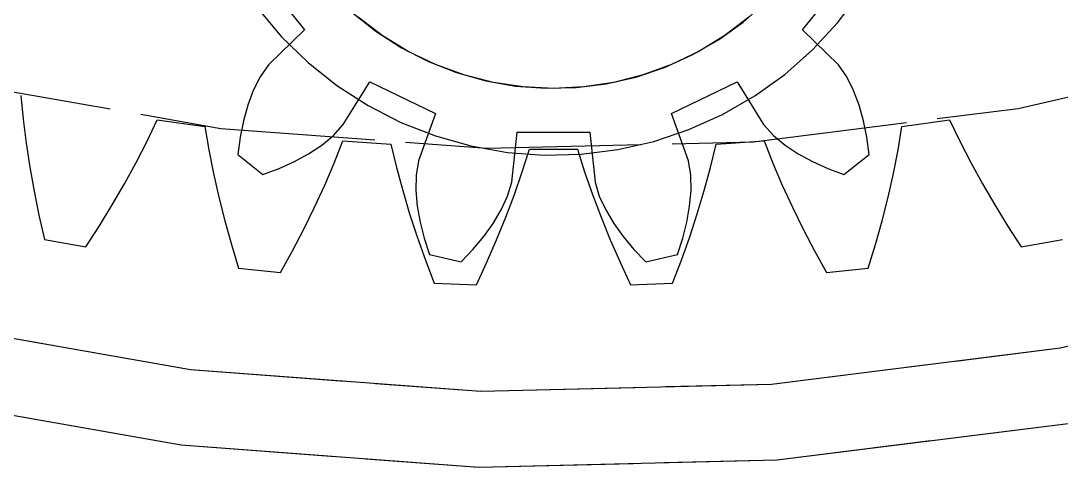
# Model space of a CAD drawing. Header units: millimetres. Extents: x -9 to 221, y -53 to 198.
# Drawn here: x 20.87 to 29.43, y 123.08 to 126.76 of the extents above; entities that cross this region are included whole.
import ezdxf

# ---------------------------------------------------------------- set-up
doc = ezdxf.new("R2010")
doc.units = ezdxf.units.MM
doc.linetypes.add('DASHED', pattern=[1.524, 1.27, -0.254])
doc.layers.add('HIDDEN', color=8, linetype='DASHED')
doc.layers.add('VISIBLE', color=7, linetype='CONTINUOUS')

msp = doc.modelspace()

# ---------------------------------------------------------------- linework, layer by layer
at = {"layer": 'HIDDEN'}
for points in [[(12.40764, 129.83736), (14.25, 128.64744), (16.20168, 127.64687), (18.24329, 126.8456), (20.35454, 126.25159), (22.51444, 125.87074), (24.70152, 125.70684), (26.89406, 125.76152), (29.07026, 126.03423), (31.20849, 126.52227), (33.2875, 127.22078), (35.28663, 128.12282), (37.18602, 129.21943), (38.96678, 130.49971), (40.61121, 131.95093), (42.10298, 133.55867), (43.42725, 135.30696), (44.57087, 137.17841), (45.52248, 139.15443), (46.2726, 141.21539), (46.81379, 143.34078), (47.14068, 145.50951), (47.25, 147.7)], [(12.40764, 129.83736), (14.25, 128.64744), (16.20168, 127.64687), (18.24329, 126.8456), (20.35454, 126.25159), (22.51444, 125.87074), (24.70152, 125.70684), (26.89406, 125.76152), (29.07026, 126.03423), (31.20849, 126.52227), (33.2875, 127.22078), (35.28663, 128.12282), (37.18602, 129.21943), (38.96678, 130.49971), (40.61121, 131.95093), (42.10298, 133.55867), (43.42725, 135.30696), (44.57087, 137.17841), (45.52248, 139.15443), (46.2726, 141.21539), (46.81379, 143.34078), (47.14068, 145.50951), (47.25, 147.7)], [(12.9375, 126.37412), (15.12206, 125.25417), (17.40727, 124.35729), (19.77042, 123.6924), (22.18804, 123.26611), (24.63608, 123.08265), (27.09023, 123.14386), (29.52609, 123.44911), (31.91945, 123.99538), (34.24652, 124.77723), (36.48419, 125.78691), (38.6102, 127.01436), (40.60344, 128.4474), (42.44408, 130.07178), (44.11384, 131.87136), (45.59613, 133.82824), (46.87621, 135.923), (47.94135, 138.13479), (48.78098, 140.44165), (49.38675, 142.82065), (49.75263, 145.24814), (49.875, 147.7)], [(13.25, 126.91539), (15.37911, 125.82386), (17.60632, 124.94974), (19.9095, 124.30173), (22.26575, 123.88626), (24.65166, 123.70746), (27.04352, 123.76711), (29.41756, 124.06461), (31.75017, 124.59702), (34.01818, 125.35903), (36.19906, 126.34308), (38.27111, 127.53938), (40.21376, 128.93604), (42.00768, 130.5192), (43.63507, 132.2731), (45.07973, 134.18032), (46.32732, 136.2219), (47.36543, 138.37756), (48.18375, 140.62588), (48.77414, 142.94449), (49.13074, 145.31037), (49.25, 147.7)], [(13.25, 126.91539), (15.37911, 125.82386), (17.60632, 124.94974), (19.9095, 124.30173), (22.26575, 123.88626), (24.65166, 123.70746), (27.04352, 123.76711), (29.41756, 124.06461), (31.75017, 124.59702), (34.01818, 125.35903), (36.19906, 126.34308), (38.27111, 127.53938), (40.21376, 128.93604), (42.00768, 130.5192), (43.63507, 132.2731), (45.07973, 134.18032), (46.32732, 136.2219), (47.36543, 138.37756), (48.18375, 140.62588), (48.77414, 142.94449), (49.13074, 145.31037), (49.25, 147.7)], [(13.25, 126.91539), (15.37911, 125.82386), (17.60632, 124.94974), (19.9095, 124.30173), (22.26575, 123.88626), (24.65166, 123.70746), (27.04352, 123.76711), (29.41756, 124.06461), (31.75017, 124.59702), (34.01818, 125.35903), (36.19906, 126.34308), (38.27111, 127.53938), (40.21376, 128.93604), (42.00768, 130.5192), (43.63507, 132.2731), (45.07973, 134.18032), (46.32732, 136.2219), (47.36543, 138.37756), (48.18375, 140.62588), (48.77414, 142.94449), (49.13074, 145.31037), (49.25, 147.7)], [(22.82761, 127.15156), (23.20135, 126.68291)], [(22.82761, 127.15156), (23.20135, 126.68291)], [(27.29865, 126.68291), (27.67239, 127.15156)], [(27.29865, 126.68291), (27.67239, 127.15156)], [(22.81875, 126.8584), (23.01419, 126.62547), (23.23186, 126.41317), (23.46958, 126.22359), (23.725, 126.05862), (23.99557, 125.91991), (24.27862, 125.80882), (24.57131, 125.72647), (24.87075, 125.67367), (25.17396, 125.65095), (25.47793, 125.65853), (25.77963, 125.69634), (26.07606, 125.764), (26.36429, 125.86084), (26.64144, 125.98589), (26.90477, 126.13792), (27.15164, 126.31541), (27.37962, 126.51661), (27.58644, 126.7395), (27.77003, 126.98187)], [(22.81875, 126.8584), (23.01419, 126.62547), (23.23186, 126.41317), (23.46958, 126.22359), (23.725, 126.05862), (23.99557, 125.91991), (24.27862, 125.80882), (24.57131, 125.72647), (24.87075, 125.67367), (25.17396, 125.65095), (25.47793, 125.65853), (25.77963, 125.69634), (26.07606, 125.764), (26.36429, 125.86084), (26.64144, 125.98589), (26.90477, 126.13792), (27.15164, 126.31541), (27.37962, 126.51661), (27.58644, 126.7395), (27.77003, 126.98187)], [(22.81875, 126.8584), (23.01419, 126.62547), (23.23186, 126.41317), (23.46958, 126.22359), (23.725, 126.05862), (23.99557, 125.91991), (24.27862, 125.80882), (24.57131, 125.72647), (24.87075, 125.67367), (25.17396, 125.65095), (25.47793, 125.65853), (25.77963, 125.69634), (26.07606, 125.764), (26.36429, 125.86084), (26.64144, 125.98589), (26.90477, 126.13792), (27.15164, 126.31541), (27.37962, 126.51661), (27.58644, 126.7395), (27.77003, 126.98187)], [(22.81875, 126.8584), (23.01419, 126.62547), (23.23186, 126.41317), (23.46958, 126.22359), (23.725, 126.05862), (23.99557, 125.91991), (24.27862, 125.80882), (24.57131, 125.72647), (24.87075, 125.67367), (25.17396, 125.65095), (25.47793, 125.65853), (25.77963, 125.69634), (26.07606, 125.764), (26.36429, 125.86084), (26.64144, 125.98589), (26.90477, 126.13792), (27.15164, 126.31541), (27.37962, 126.51661), (27.58644, 126.7395), (27.77003, 126.98187)], [(23.59579, 126.82555), (23.79064, 126.67015), (24, 126.53494), (24.22178, 126.42124), (24.45378, 126.33018), (24.6937, 126.26268), (24.93914, 126.2194), (25.18767, 126.20078), (25.43683, 126.20699), (25.68412, 126.23798), (25.9271, 126.29344), (26.16335, 126.37282), (26.39053, 126.47532), (26.60637, 126.59994), (26.80872, 126.74542), (26.99559, 126.91033)], [(23.59579, 126.82555), (23.79064, 126.67015), (24, 126.53494), (24.22178, 126.42124), (24.45378, 126.33018), (24.6937, 126.26268), (24.93914, 126.2194), (25.18767, 126.20078), (25.43683, 126.20699), (25.68412, 126.23798), (25.9271, 126.29344), (26.16335, 126.37282), (26.39053, 126.47532), (26.60637, 126.59994), (26.80872, 126.74542), (26.99559, 126.91033)], [(23.59579, 126.82555), (23.79064, 126.67015), (24, 126.53494), (24.22178, 126.42124), (24.45378, 126.33018), (24.6937, 126.26268), (24.93914, 126.2194), (25.18767, 126.20078), (25.43683, 126.20699), (25.68412, 126.23798), (25.9271, 126.29344), (26.16335, 126.37282), (26.39053, 126.47532), (26.60637, 126.59994), (26.80872, 126.74542), (26.99559, 126.91033)], [(23.59579, 126.82555), (23.79064, 126.67015), (24, 126.53494), (24.22178, 126.42124), (24.45378, 126.33018), (24.6937, 126.26268), (24.93914, 126.2194), (25.18767, 126.20078), (25.43683, 126.20699), (25.68412, 126.23798), (25.9271, 126.29344), (26.16335, 126.37282), (26.39053, 126.47532), (26.60637, 126.59994), (26.80872, 126.74542), (26.99559, 126.91033)], [(23.59579, 126.82555), (23.79064, 126.67015), (24, 126.53494), (24.22178, 126.42124), (24.45378, 126.33018), (24.6937, 126.26268), (24.93914, 126.2194), (25.18767, 126.20078), (25.43683, 126.20699), (25.68412, 126.23798), (25.9271, 126.29344), (26.16335, 126.37282), (26.39053, 126.47532), (26.60637, 126.59994), (26.80872, 126.74542), (26.99559, 126.91033)], [(23.59579, 126.82555), (23.79064, 126.67015), (24, 126.53494), (24.22178, 126.42124), (24.45378, 126.33018), (24.6937, 126.26268), (24.93914, 126.2194), (25.18767, 126.20078), (25.43683, 126.20699), (25.68412, 126.23798), (25.9271, 126.29344), (26.16335, 126.37282), (26.39053, 126.47532), (26.60637, 126.59994), (26.80872, 126.74542), (26.99559, 126.91033)], [(25.25, 126.2), (25.00108, 126.21242), (24.75463, 126.24957), (24.51311, 126.31107), (24.27891, 126.39631), (24.05437, 126.50445), (23.8417, 126.6344), (23.64303, 126.78489)], [(25.25, 126.2), (25.00108, 126.21242), (24.75463, 126.24957), (24.51311, 126.31107), (24.27891, 126.39631), (24.05437, 126.50445), (23.8417, 126.6344), (23.64303, 126.78489)], [(26.85697, 126.78489), (26.6583, 126.6344), (26.44563, 126.50445), (26.22109, 126.39631), (25.98689, 126.31107), (25.74537, 126.24957), (25.49892, 126.21242), (25.25, 126.2)], [(26.85697, 126.78489), (26.6583, 126.6344), (26.44563, 126.50445), (26.22109, 126.39631), (25.98689, 126.31107), (25.74537, 126.24957), (25.49892, 126.21242), (25.25, 126.2)], [(23.20135, 126.68291), (22.9064, 126.3925)], [(23.20135, 126.68291), (22.9064, 126.3925)], [(27.5936, 126.3925), (27.29865, 126.68291)], [(27.5936, 126.3925), (27.29865, 126.68291)], [(22.9064, 126.3925), (22.83717, 126.29399)], [(22.9064, 126.3925), (22.83717, 126.29399)], [(27.66283, 126.29399), (27.5936, 126.3925)], [(27.66283, 126.29399), (27.5936, 126.3925)], [(22.83717, 126.29399), (22.78162, 126.18218)], [(22.83717, 126.29399), (22.78162, 126.18218)], [(27.71838, 126.18218), (27.66283, 126.29399)], [(27.71838, 126.18218), (27.66283, 126.29399)], [(23.52185, 125.90169), (23.73935, 126.25387)], [(23.52185, 125.90169), (23.73935, 126.25387)], [(23.73935, 126.25387), (24.27941, 125.99379)], [(23.73935, 126.25387), (24.27941, 125.99379)], [(26.22059, 125.99379), (26.76065, 126.25387)], [(26.22059, 125.99379), (26.76065, 126.25387)], [(26.76065, 126.25387), (26.97815, 125.90169)], [(26.76065, 126.25387), (26.97815, 125.90169)], [(20.86967, 126.14048), (20.88828, 125.94545)], [(20.86967, 126.14048), (20.88828, 125.94545)], [(22.78162, 126.18218), (22.73617, 126.0613)], [(22.78162, 126.18218), (22.73617, 126.0613)], [(27.76383, 126.0613), (27.71838, 126.18218)], [(27.76383, 126.0613), (27.71838, 126.18218)], [(22.73617, 126.0613), (22.69987, 125.93291)], [(22.73617, 126.0613), (22.69987, 125.93291)], [(27.80013, 125.93291), (27.76383, 126.0613)], [(27.80013, 125.93291), (27.76383, 126.0613)], [(20.88828, 125.94545), (20.9128, 125.74939)], [(20.88828, 125.94545), (20.9128, 125.74939)], [(21.90818, 125.76561), (21.99238, 125.94252)], [(21.90818, 125.76561), (21.99238, 125.94252)], [(21.99238, 125.94252), (22.38425, 125.88745)], [(21.99238, 125.94252), (22.38425, 125.88745)], [(24.27941, 125.99379), (24.13968, 125.60416)], [(24.27941, 125.99379), (24.13968, 125.60416)], [(26.36032, 125.60416), (26.22059, 125.99379)], [(26.36032, 125.60416), (26.22059, 125.99379)], [(28.11575, 125.88745), (28.50762, 125.94252)], [(28.11575, 125.88745), (28.50762, 125.94252)], [(28.50762, 125.94252), (28.59182, 125.76561)], [(28.50762, 125.94252), (28.59182, 125.76561)], [(22.38425, 125.88745), (22.41642, 125.69418)], [(22.38425, 125.88745), (22.41642, 125.69418)], [(22.69987, 125.93291), (22.67236, 125.79798)], [(22.69987, 125.93291), (22.67236, 125.79798)], [(23.44122, 125.81228), (23.52185, 125.90169)], [(23.44122, 125.81228), (23.52185, 125.90169)], [(26.97815, 125.90169), (27.05878, 125.81228)], [(26.97815, 125.90169), (27.05878, 125.81228)], [(27.82764, 125.79798), (27.80013, 125.93291)], [(27.82764, 125.79798), (27.80013, 125.93291)], [(28.08358, 125.69418), (28.11575, 125.88745)], [(28.08358, 125.69418), (28.11575, 125.88745)], [(22.67236, 125.79798), (22.65351, 125.65726)], [(22.67236, 125.79798), (22.65351, 125.65726)], [(23.34457, 125.73324), (23.44122, 125.81228)], [(23.34457, 125.73324), (23.44122, 125.81228)], [(24.90713, 125.429), (24.95029, 125.84067)], [(24.90713, 125.429), (24.95029, 125.84067)], [(24.95029, 125.84067), (25.54971, 125.84067)], [(24.95029, 125.84067), (25.54971, 125.84067)], [(25.54971, 125.84067), (25.59287, 125.429)], [(25.54971, 125.84067), (25.59287, 125.429)], [(27.05878, 125.81228), (27.15543, 125.73324)], [(27.05878, 125.81228), (27.15543, 125.73324)], [(27.84649, 125.65726), (27.82764, 125.79798)], [(27.84649, 125.65726), (27.82764, 125.79798)], [(20.9128, 125.74939), (20.94289, 125.55242)], [(20.9128, 125.74939), (20.94289, 125.55242)], [(21.81808, 125.58976), (21.90818, 125.76561)], [(21.81808, 125.58976), (21.90818, 125.76561)], [(22.41642, 125.69418), (22.45457, 125.50031)], [(22.41642, 125.69418), (22.45457, 125.50031)], [(23.23684, 125.66203), (23.34457, 125.73324)], [(23.23684, 125.66203), (23.34457, 125.73324)], [(23.44639, 125.58593), (23.51804, 125.76828)], [(23.44639, 125.58593), (23.51804, 125.76828)], [(23.51804, 125.76828), (23.9128, 125.74068)], [(23.51804, 125.76828), (23.9128, 125.74068)], [(23.9128, 125.74068), (23.95838, 125.55013)], [(23.9128, 125.74068), (23.95838, 125.55013)], [(24.99338, 125.51398), (25.05214, 125.70089)], [(24.99338, 125.51398), (25.05214, 125.70089)], [(25.05214, 125.70089), (25.44786, 125.70089)], [(25.05214, 125.70089), (25.44786, 125.70089)], [(25.44786, 125.70089), (25.50662, 125.51398)], [(25.44786, 125.70089), (25.50662, 125.51398)], [(26.54162, 125.55013), (26.5872, 125.74068)], [(26.54162, 125.55013), (26.5872, 125.74068)], [(26.5872, 125.74068), (26.98196, 125.76828)], [(26.5872, 125.74068), (26.98196, 125.76828)], [(26.98196, 125.76828), (27.05361, 125.58593)], [(26.98196, 125.76828), (27.05361, 125.58593)], [(27.15543, 125.73324), (27.26316, 125.66203)], [(27.15543, 125.73324), (27.26316, 125.66203)], [(28.04543, 125.50031), (28.08358, 125.69418)], [(28.04543, 125.50031), (28.08358, 125.69418)], [(28.59182, 125.76561), (28.68192, 125.58976)], [(28.59182, 125.76561), (28.68192, 125.58976)], [(22.65351, 125.65726), (22.86132, 125.49154)], [(22.65351, 125.65726), (22.86132, 125.49154)], [(23.11974, 125.59807), (23.23684, 125.66203)], [(23.11974, 125.59807), (23.23684, 125.66203)], [(24.13968, 125.60416), (24.12005, 125.48537)], [(24.13968, 125.60416), (24.12005, 125.48537)], [(26.37995, 125.48537), (26.36032, 125.60416)], [(26.37995, 125.48537), (26.36032, 125.60416)], [(27.26316, 125.66203), (27.38026, 125.59807)], [(27.26316, 125.66203), (27.38026, 125.59807)], [(27.63868, 125.49154), (27.84649, 125.65726)], [(27.63868, 125.49154), (27.84649, 125.65726)], [(20.94289, 125.55242), (20.97826, 125.35465)], [(20.94289, 125.55242), (20.97826, 125.35465)], [(21.72244, 125.41497), (21.81808, 125.58976)], [(21.72244, 125.41497), (21.81808, 125.58976)], [(22.86132, 125.49154), (22.99432, 125.54123)], [(22.86132, 125.49154), (22.99432, 125.54123)], [(22.99432, 125.54123), (23.11974, 125.59807)], [(22.99432, 125.54123), (23.11974, 125.59807)], [(23.36877, 125.40422), (23.44639, 125.58593)], [(23.36877, 125.40422), (23.44639, 125.58593)], [(23.95838, 125.55013), (24.00995, 125.35939)], [(23.95838, 125.55013), (24.00995, 125.35939)], [(24.92863, 125.32731), (24.99338, 125.51398)], [(24.92863, 125.32731), (24.99338, 125.51398)], [(25.50662, 125.51398), (25.57137, 125.32731)], [(25.50662, 125.51398), (25.57137, 125.32731)], [(26.49005, 125.35939), (26.54162, 125.55013)], [(26.49005, 125.35939), (26.54162, 125.55013)], [(27.05361, 125.58593), (27.13123, 125.40422)], [(27.05361, 125.58593), (27.13123, 125.40422)], [(27.38026, 125.59807), (27.50568, 125.54123)], [(27.38026, 125.59807), (27.50568, 125.54123)], [(27.50568, 125.54123), (27.63868, 125.49154)], [(27.50568, 125.54123), (27.63868, 125.49154)], [(28.68192, 125.58976), (28.77756, 125.41497)], [(28.68192, 125.58976), (28.77756, 125.41497)], [(22.45457, 125.50031), (22.49832, 125.30592)], [(22.45457, 125.50031), (22.49832, 125.30592)], [(24.12005, 125.48537), (24.11851, 125.36053)], [(24.12005, 125.48537), (24.11851, 125.36053)], [(24.87328, 125.31345), (24.90713, 125.429)], [(24.87328, 125.31345), (24.90713, 125.429)], [(25.59287, 125.429), (25.62672, 125.31345)], [(25.59287, 125.429), (25.62672, 125.31345)], [(26.38149, 125.36053), (26.37995, 125.48537)], [(26.38149, 125.36053), (26.37995, 125.48537)], [(28.00168, 125.30592), (28.04543, 125.50031)], [(28.00168, 125.30592), (28.04543, 125.50031)], [(20.97826, 125.35465), (21.01872, 125.15615)], [(20.97826, 125.35465), (21.01872, 125.15615)], [(21.62156, 125.24122), (21.72244, 125.41497)], [(21.62156, 125.24122), (21.72244, 125.41497)], [(23.28556, 125.22318), (23.36877, 125.40422)], [(23.28556, 125.22318), (23.36877, 125.40422)], [(24.00995, 125.35939), (24.06715, 125.16853)], [(24.00995, 125.35939), (24.06715, 125.16853)], [(24.11851, 125.36053), (24.13, 125.2319)], [(24.11851, 125.36053), (24.13, 125.2319)], [(26.37, 125.2319), (26.38149, 125.36053)], [(26.37, 125.2319), (26.38149, 125.36053)], [(26.43285, 125.16853), (26.49005, 125.35939)], [(26.43285, 125.16853), (26.49005, 125.35939)], [(27.13123, 125.40422), (27.21444, 125.22318)], [(27.13123, 125.40422), (27.21444, 125.22318)], [(28.77756, 125.41497), (28.87844, 125.24122)], [(28.77756, 125.41497), (28.87844, 125.24122)], [(22.49832, 125.30592), (22.5474, 125.1111)], [(22.49832, 125.30592), (22.5474, 125.1111)], [(24.8205, 125.20031), (24.87328, 125.31345)], [(24.8205, 125.20031), (24.87328, 125.31345)], [(24.85825, 125.1409), (24.92863, 125.32731)], [(24.85825, 125.1409), (24.92863, 125.32731)], [(25.57137, 125.32731), (25.64175, 125.1409)], [(25.57137, 125.32731), (25.64175, 125.1409)], [(25.62672, 125.31345), (25.6795, 125.20031)], [(25.62672, 125.31345), (25.6795, 125.20031)], [(27.9526, 125.1111), (28.00168, 125.30592)], [(27.9526, 125.1111), (28.00168, 125.30592)], [(21.51565, 125.06853), (21.62156, 125.24122)], [(21.51565, 125.06853), (21.62156, 125.24122)], [(23.19704, 125.04282), (23.28556, 125.22318)], [(23.19704, 125.04282), (23.28556, 125.22318)], [(24.13, 125.2319), (24.15301, 125.10047)], [(24.13, 125.2319), (24.15301, 125.10047)], [(24.75433, 125.0894), (24.8205, 125.20031)], [(24.75433, 125.0894), (24.8205, 125.20031)], [(25.6795, 125.20031), (25.74567, 125.0894)], [(25.6795, 125.20031), (25.74567, 125.0894)], [(26.34699, 125.10047), (26.37, 125.2319)], [(26.34699, 125.10047), (26.37, 125.2319)], [(27.21444, 125.22318), (27.30296, 125.04282)], [(27.21444, 125.22318), (27.30296, 125.04282)], [(28.87844, 125.24122), (28.98435, 125.06853)], [(28.87844, 125.24122), (28.98435, 125.06853)], [(21.01872, 125.15615), (21.06407, 124.95701)], [(21.01872, 125.15615), (21.06407, 124.95701)], [(22.5474, 125.1111), (22.6016, 124.91591)], [(22.5474, 125.1111), (22.6016, 124.91591)], [(24.06715, 125.16853), (24.12971, 124.9776)], [(24.06715, 125.16853), (24.12971, 124.9776)], [(24.15301, 125.10047), (24.18677, 124.96697)], [(24.15301, 125.10047), (24.18677, 124.96697)], [(24.67658, 124.98097), (24.75433, 125.0894)], [(24.67658, 124.98097), (24.75433, 125.0894)], [(24.78253, 124.9548), (24.85825, 125.1409)], [(24.78253, 124.9548), (24.85825, 125.1409)], [(25.64175, 125.1409), (25.71747, 124.9548)], [(25.64175, 125.1409), (25.71747, 124.9548)], [(25.74567, 125.0894), (25.82342, 124.98097)], [(25.74567, 125.0894), (25.82342, 124.98097)], [(26.31323, 124.96697), (26.34699, 125.10047)], [(26.31323, 124.96697), (26.34699, 125.10047)], [(26.37029, 124.9776), (26.43285, 125.16853)], [(26.37029, 124.9776), (26.43285, 125.16853)], [(27.8984, 124.91591), (27.9526, 125.1111)], [(27.8984, 124.91591), (27.9526, 125.1111)], [(21.40493, 124.89691), (21.51565, 125.06853)], [(21.40493, 124.89691), (21.51565, 125.06853)], [(23.10344, 124.86316), (23.19704, 125.04282)], [(23.10344, 124.86316), (23.19704, 125.04282)], [(27.30296, 125.04282), (27.39656, 124.86316)], [(27.30296, 125.04282), (27.39656, 124.86316)], [(28.98435, 125.06853), (29.09507, 124.89691)], [(28.98435, 125.06853), (29.09507, 124.89691)], [(21.06407, 124.95701), (21.40493, 124.89691)], [(21.06407, 124.95701), (21.40493, 124.89691)], [(22.6016, 124.91591), (22.66074, 124.72041)], [(22.6016, 124.91591), (22.66074, 124.72041)], [(24.12971, 124.9776), (24.19739, 124.78666)], [(24.12971, 124.9776), (24.19739, 124.78666)], [(24.18677, 124.96697), (24.23084, 124.83201)], [(24.18677, 124.96697), (24.23084, 124.83201)], [(24.58824, 124.87534), (24.67658, 124.98097)], [(24.58824, 124.87534), (24.67658, 124.98097)], [(24.70169, 124.76905), (24.78253, 124.9548)], [(24.70169, 124.76905), (24.78253, 124.9548)], [(25.71747, 124.9548), (25.79831, 124.76905)], [(25.71747, 124.9548), (25.79831, 124.76905)], [(25.82342, 124.98097), (25.91176, 124.87534)], [(25.82342, 124.98097), (25.91176, 124.87534)], [(26.26916, 124.83201), (26.31323, 124.96697)], [(26.26916, 124.83201), (26.31323, 124.96697)], [(26.30261, 124.78666), (26.37029, 124.9776)], [(26.30261, 124.78666), (26.37029, 124.9776)], [(27.83926, 124.72041), (27.8984, 124.91591)], [(27.83926, 124.72041), (27.8984, 124.91591)], [(29.09507, 124.89691), (29.43593, 124.95701)], [(29.09507, 124.89691), (29.43593, 124.95701)], [(23.00496, 124.68424), (23.10344, 124.86316)], [(23.00496, 124.68424), (23.10344, 124.86316)], [(24.23084, 124.83201), (24.48997, 124.77287)], [(24.23084, 124.83201), (24.48997, 124.77287)], [(24.48997, 124.77287), (24.58824, 124.87534)], [(24.48997, 124.77287), (24.58824, 124.87534)], [(25.91176, 124.87534), (26.01003, 124.77287)], [(25.91176, 124.87534), (26.01003, 124.77287)], [(26.01003, 124.77287), (26.26916, 124.83201)], [(26.01003, 124.77287), (26.26916, 124.83201)], [(27.39656, 124.86316), (27.49504, 124.68424)], [(27.39656, 124.86316), (27.49504, 124.68424)], [(24.19739, 124.78666), (24.27002, 124.59577)], [(24.19739, 124.78666), (24.27002, 124.59577)], [(24.61592, 124.58369), (24.70169, 124.76905)], [(24.61592, 124.58369), (24.70169, 124.76905)], [(25.79831, 124.76905), (25.88408, 124.58369)], [(25.79831, 124.76905), (25.88408, 124.58369)], [(26.22998, 124.59577), (26.30261, 124.78666)], [(26.22998, 124.59577), (26.30261, 124.78666)], [(22.66074, 124.72041), (23.00496, 124.68424)], [(22.66074, 124.72041), (23.00496, 124.68424)], [(27.49504, 124.68424), (27.83926, 124.72041)], [(27.49504, 124.68424), (27.83926, 124.72041)], [(24.27002, 124.59577), (24.61592, 124.58369)], [(24.27002, 124.59577), (24.61592, 124.58369)], [(25.88408, 124.58369), (26.22998, 124.59577)], [(25.88408, 124.58369), (26.22998, 124.59577)]]:
    msp.add_lwpolyline(points, dxfattribs=at)
at = {"layer": 'VISIBLE'}
for points in [[(12.9375, 126.37412), (15.12206, 125.25417), (17.40727, 124.35729), (19.77042, 123.6924), (22.18804, 123.26611), (24.63608, 123.08265), (27.09023, 123.14386), (29.52609, 123.44911), (31.91945, 123.99538), (34.24652, 124.77723), (36.48419, 125.78691), (38.6102, 127.01436), (40.60344, 128.4474), (42.44408, 130.07178), (44.11384, 131.87136), (45.59613, 133.82824), (46.87621, 135.923), (47.94135, 138.13479), (48.78098, 140.44165), (49.38675, 142.82065), (49.75263, 145.24814), (49.875, 147.7)], [(13.25, 126.91539), (15.37911, 125.82386), (17.60632, 124.94974), (19.9095, 124.30173), (22.26575, 123.88626), (24.65166, 123.70746), (27.04352, 123.76711), (29.41756, 124.06461), (31.75017, 124.59702), (34.01818, 125.35903), (36.19906, 126.34308), (38.27111, 127.53938), (40.21376, 128.93604), (42.00768, 130.5192), (43.63507, 132.2731), (45.07973, 134.18032), (46.32732, 136.2219), (47.36543, 138.37756), (48.18375, 140.62588), (48.77414, 142.94449), (49.13074, 145.31037), (49.25, 147.7)]]:
    msp.add_lwpolyline(points, dxfattribs=at)

doc.saveas('drawing.dxf')
